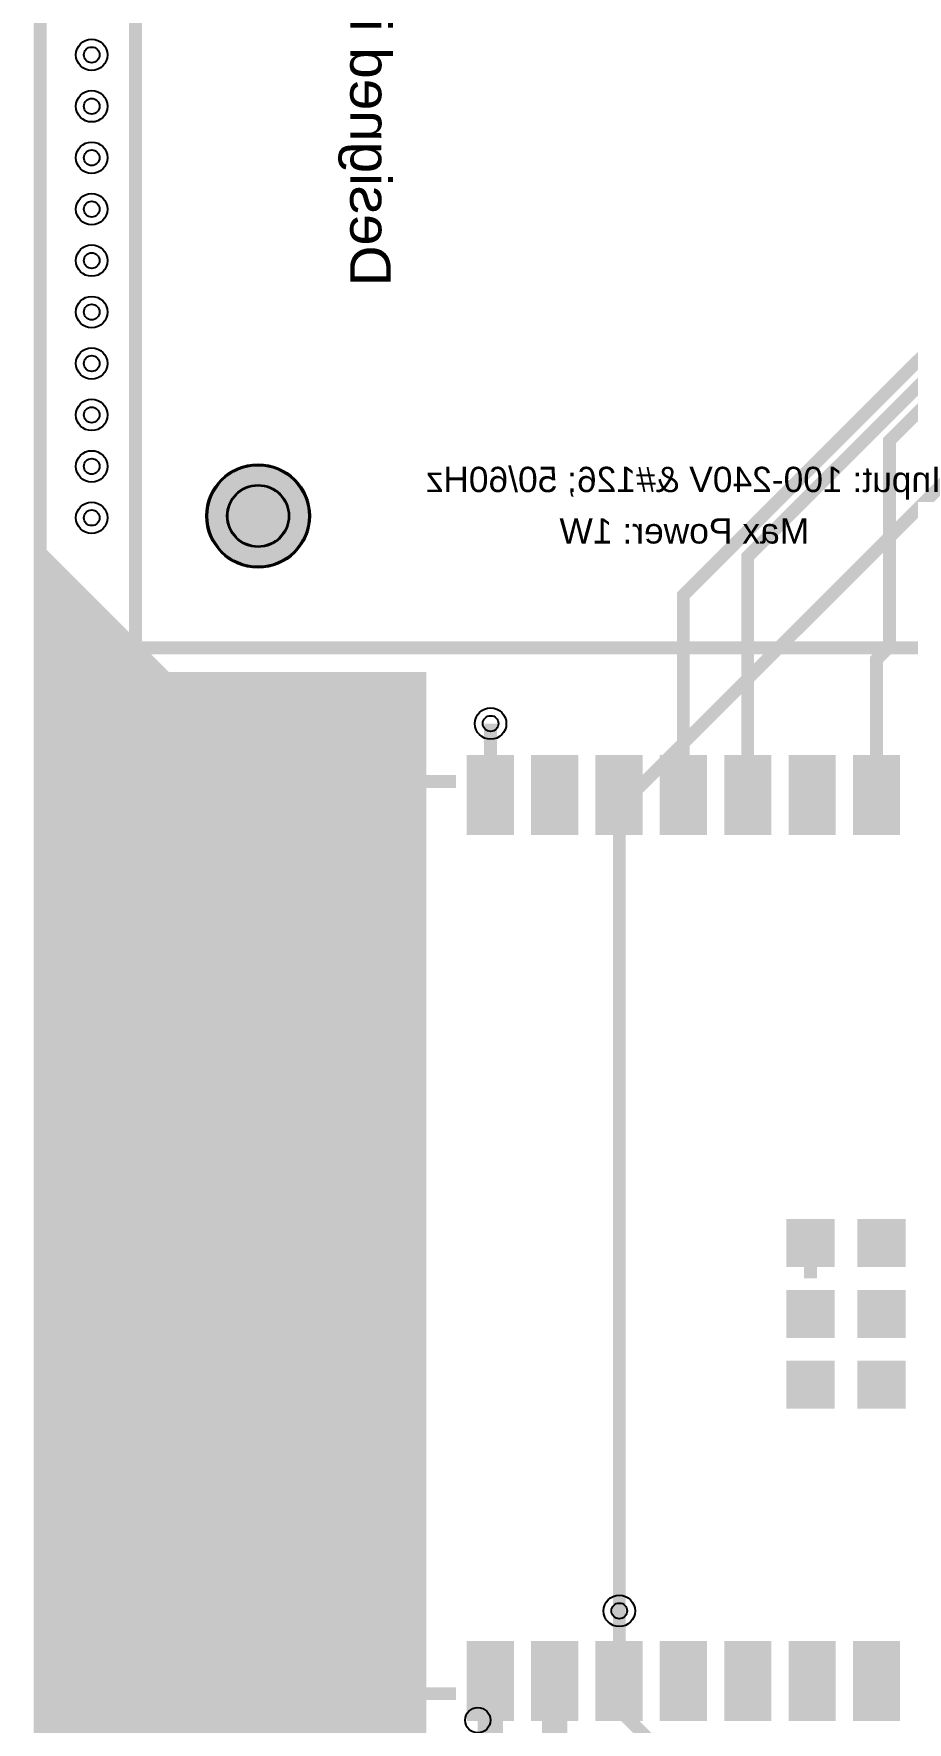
# Model space of a CAD drawing. Header units: millimetres. Extents: x -0.5 to 50.1, y -88.1 to 1.1.
# Drawn here: x -0.13 to 17.11, y -70.53 to -37.18 of the extents above; entities that cross this region are included whole.
import ezdxf

# ---------------------------------------------------------------- set-up
doc = ezdxf.new("R2010")
doc.units = ezdxf.units.MM
for name, color, linetype, true_color in [('BoardOutLine', 7, 'Continuous', 0xff00ff), ('BottomLayer', 7, 'Continuous', 0x0000ff), ('BottomSilkLayer', 7, 'Continuous', 0x66cc33), ('BottomSolderMaskLayer', 7, 'Continuous', 0xaa00ff), ('Document', 7, 'Continuous', 0xffffff), ('Hole', 7, 'Continuous', 0x222222), ('Multi-Layer', 7, 'Continuous', 0xc0c0c0), ('TopLayer', 7, 'Continuous', 0xff0000), ('TopPasteMaskLayer', 7, 'Continuous', 0x808080), ('TopSilkLayer', 7, 'Continuous', 0xffcc00), ('TopSolderMaskLayer', 7, 'Continuous', 0x800080)]:
    doc.layers.add(name, color=color, linetype=linetype, true_color=true_color)
doc.styles.get("Standard").update_dxf_attribs({"font": 'arial.ttf'})

msp = doc.modelspace()

# ---------------------------------------------------------------- hatches: boundary and pattern name
at = {"layer": 'BottomSolderMaskLayer'}
msp.add_hatch(color=256, dxfattribs=at).paths.add_polyline_path([(3.275, -46.7, 1), (5.326, -46.7, 1)])
at = {"layer": 'Document'}
msp.add_hatch(color=256, dxfattribs=at).paths.add_polyline_path([(2.413, -68.199), (2.414, -68.216), (2.417, -68.232), (2.423, -68.248), (2.43, -68.263), (2.439, -68.276), (2.45, -68.289), (2.463, -68.3), (2.477, -68.309), (2.491, -68.316), (2.507, -68.322), (2.523, -68.325), (2.54, -68.326), (6.223, -68.326), (6.24, -68.325), (6.256, -68.322), (6.272, -68.316), (6.287, -68.309), (6.3, -68.3), (6.313, -68.289), (6.324, -68.276), (6.333, -68.263), (6.34, -68.248), (6.346, -68.232), (6.349, -68.216), (6.35, -68.199), (6.349, -68.182), (6.346, -68.166), (6.34, -68.15), (6.333, -68.136), (6.324, -68.122), (6.313, -68.109), (6.3, -68.098), (6.287, -68.089), (6.272, -68.082), (6.256, -68.076), (6.24, -68.073), (6.223, -68.072), (2.667, -68.072), (2.667, -66.04), (4.699, -66.04), (4.716, -66.039), (4.732, -66.036), (4.748, -66.03), (4.763, -66.023), (4.776, -66.014), (4.789, -66.003), (4.8, -65.99), (4.809, -65.977), (4.816, -65.962), (4.822, -65.946), (4.825, -65.93), (4.826, -65.913), (4.826, -63.627), (4.825, -63.61), (4.822, -63.594), (4.816, -63.578), (4.809, -63.564), (4.8, -63.55), (4.789, -63.537), (4.776, -63.526), (4.763, -63.517), (4.748, -63.51), (4.732, -63.504), (4.716, -63.501), (4.699, -63.5), (2.667, -63.5), (2.667, -61.214), (4.699, -61.214), (4.716, -61.213), (4.732, -61.21), (4.748, -61.204), (4.763, -61.197), (4.776, -61.188), (4.789, -61.177), (4.8, -61.164), (4.809, -61.15), (4.816, -61.136), (4.822, -61.12), (4.825, -61.104), (4.826, -61.087), (4.826, -58.547), (4.825, -58.53), (4.822, -58.514), (4.816, -58.498), (4.809, -58.483), (4.8, -58.47), (4.789, -58.457), (4.776, -58.446), (4.763, -58.437), (4.748, -58.43), (4.732, -58.424), (4.716, -58.421), (4.699, -58.42), (2.667, -58.42), (2.667, -55.898), (2.667, -55.822), (7.425, -55.822), (7.441, -55.821), (7.458, -55.818), (7.473, -55.812), (7.488, -55.805), (7.502, -55.796), (7.514, -55.785), (7.525, -55.772), (7.535, -55.758), (7.542, -55.743), (7.547, -55.728), (7.551, -55.711), (7.552, -55.695), (7.551, -55.678), (7.547, -55.662), (7.542, -55.646), (7.535, -55.631), (7.525, -55.618), (7.514, -55.605), (7.502, -55.594), (7.488, -55.585), (7.473, -55.577), (7.458, -55.572), (7.441, -55.569), (7.425, -55.568), (2.667, -55.568), (2.667, -53.79), (7.425, -53.79), (7.441, -53.789), (7.458, -53.785), (7.473, -53.78), (7.488, -53.773), (7.502, -53.764), (7.514, -53.753), (7.525, -53.74), (7.535, -53.726), (7.542, -53.711), (7.547, -53.696), (7.551, -53.679), (7.552, -53.663), (7.551, -53.646), (7.547, -53.63), (7.542, -53.614), (7.535, -53.599), (7.525, -53.585), (7.514, -53.573), (7.502, -53.562), (7.488, -53.553), (7.473, -53.545), (7.458, -53.54), (7.441, -53.537), (7.425, -53.536), (2.54, -53.536), (2.523, -53.537), (2.507, -53.54), (2.491, -53.545), (2.477, -53.553), (2.463, -53.562), (2.45, -53.573), (2.439, -53.585), (2.43, -53.599), (2.423, -53.614), (2.417, -53.63), (2.414, -53.646), (2.413, -53.663), (2.413, -55.695), (2.413, -55.898), (2.413, -58.547), (2.414, -58.564), (2.417, -58.58), (2.423, -58.596), (2.43, -58.61), (2.439, -58.624), (2.45, -58.637), (2.463, -58.648), (2.477, -58.657), (2.491, -58.664), (2.507, -58.67), (2.523, -58.673), (2.54, -58.674), (4.572, -58.674), (4.572, -60.96), (2.54, -60.96), (2.523, -60.961), (2.507, -60.964), (2.491, -60.97), (2.477, -60.977), (2.463, -60.986), (2.45, -60.997), (2.439, -61.01), (2.43, -61.023), (2.423, -61.038), (2.417, -61.054), (2.414, -61.07), (2.413, -61.087), (2.413, -63.627), (2.414, -63.644), (2.417, -63.66), (2.423, -63.676), (2.43, -63.691), (2.439, -63.704), (2.45, -63.717), (2.463, -63.728), (2.477, -63.737), (2.491, -63.744), (2.507, -63.75), (2.523, -63.753), (2.54, -63.754), (4.572, -63.754), (4.572, -65.786), (2.54, -65.786), (2.523, -65.787), (2.507, -65.79), (2.491, -65.796), (2.477, -65.803), (2.463, -65.812), (2.45, -65.823), (2.439, -65.836), (2.43, -65.85), (2.423, -65.864), (2.417, -65.88), (2.414, -65.896), (2.413, -65.913)])
at = {"layer": 'Multi-Layer'}
for points in [[(3.3, -46.7, 1), (5.3, -46.7, 1)], [(0, -47.244), (2.54, -49.784), (7.62, -49.784), (7.62, -52.07), (7.62, -69.85), (7.62, -72.136), (2.54, -72.136), (0, -74.676)]]:
    msp.add_hatch(color=256, dxfattribs=at).paths.add_polyline_path(points)
at = {"layer": 'TopLayer'}
for points in [[(9.335, -51.46), (9.335, -52.96), (8.435, -52.96), (8.435, -51.46)], [(10.605, -51.46), (10.605, -52.96), (9.705, -52.96), (9.705, -51.46)], [(11.875, -51.46), (11.875, -52.96), (10.975, -52.96), (10.975, -51.46)], [(13.145, -51.46), (13.145, -52.96), (12.245, -52.96), (12.245, -51.46)], [(14.415, -51.46), (14.415, -52.96), (13.515, -52.96), (13.515, -51.46)], [(15.685, -51.46), (15.685, -52.96), (14.785, -52.96), (14.785, -51.46)], [(16.955, -51.46), (16.955, -52.96), (16.055, -52.96), (16.055, -51.46)], [(15.655, -61.51), (14.755, -61.51), (14.755, -60.61), (15.655, -60.61)], [(17.055, -61.51), (16.155, -61.51), (16.155, -60.61), (17.055, -60.61)], [(15.655, -62.91), (14.755, -62.91), (14.755, -62.01), (15.655, -62.01)], [(17.055, -62.91), (16.155, -62.91), (16.155, -62.01), (17.055, -62.01)], [(15.655, -64.31), (14.755, -64.31), (14.755, -63.41), (15.655, -63.41)], [(17.055, -64.31), (16.155, -64.31), (16.155, -63.41), (17.055, -63.41)], [(8.435, -70.46), (8.435, -68.96), (9.335, -68.96), (9.335, -70.46)], [(9.705, -70.46), (9.705, -68.96), (10.605, -68.96), (10.605, -70.46)], [(10.975, -70.46), (10.975, -68.96), (11.875, -68.96), (11.875, -70.46)], [(12.245, -70.46), (12.245, -68.96), (13.145, -68.96), (13.145, -70.46)], [(13.515, -70.46), (13.515, -68.96), (14.415, -68.96), (14.415, -70.46)], [(14.785, -70.46), (14.785, -68.96), (15.685, -68.96), (15.685, -70.46)], [(16.055, -70.46), (16.055, -68.96), (16.955, -68.96), (16.955, -70.46)]]:
    msp.add_hatch(color=256, dxfattribs=at).paths.add_polyline_path(points)
at = {"layer": 'TopPasteMaskLayer'}
for points in [[(9.335, -51.46), (9.335, -52.96), (8.435, -52.96), (8.435, -51.46)], [(10.605, -51.46), (10.605, -52.96), (9.705, -52.96), (9.705, -51.46)], [(11.875, -51.46), (11.875, -52.96), (10.975, -52.96), (10.975, -51.46)], [(13.145, -51.46), (13.145, -52.96), (12.245, -52.96), (12.245, -51.46)], [(14.415, -51.46), (14.415, -52.96), (13.515, -52.96), (13.515, -51.46)], [(15.685, -51.46), (15.685, -52.96), (14.785, -52.96), (14.785, -51.46)], [(16.955, -51.46), (16.955, -52.96), (16.055, -52.96), (16.055, -51.46)], [(15.655, -61.51), (14.755, -61.51), (14.755, -60.61), (15.655, -60.61)], [(17.055, -61.51), (16.155, -61.51), (16.155, -60.61), (17.055, -60.61)], [(15.655, -62.91), (14.755, -62.91), (14.755, -62.01), (15.655, -62.01)], [(17.055, -62.91), (16.155, -62.91), (16.155, -62.01), (17.055, -62.01)], [(15.655, -64.31), (14.755, -64.31), (14.755, -63.41), (15.655, -63.41)], [(17.055, -64.31), (16.155, -64.31), (16.155, -63.41), (17.055, -63.41)], [(8.435, -70.46), (8.435, -68.96), (9.335, -68.96), (9.335, -70.46)], [(9.705, -70.46), (9.705, -68.96), (10.605, -68.96), (10.605, -70.46)], [(10.975, -70.46), (10.975, -68.96), (11.875, -68.96), (11.875, -70.46)], [(12.245, -70.46), (12.245, -68.96), (13.145, -68.96), (13.145, -70.46)], [(13.515, -70.46), (13.515, -68.96), (14.415, -68.96), (14.415, -70.46)], [(14.785, -70.46), (14.785, -68.96), (15.685, -68.96), (15.685, -70.46)], [(16.055, -70.46), (16.055, -68.96), (16.955, -68.96), (16.955, -70.46)]]:
    msp.add_hatch(color=256, dxfattribs=at).paths.add_polyline_path(points)
at = {"layer": 'TopSolderMaskLayer'}
for points in [[(3.275, -46.7, 1), (5.326, -46.7, 1)], [(9.35, -51.418), (9.35, -53.002), (8.42, -53.002), (8.42, -51.418)], [(10.62, -51.418), (10.62, -53.002), (9.69, -53.002), (9.69, -51.418)], [(11.89, -51.418), (11.89, -53.002), (10.96, -53.002), (10.96, -51.418)], [(13.16, -51.418), (13.16, -53.002), (12.23, -53.002), (12.23, -51.418)], [(14.43, -51.418), (14.43, -53.002), (13.5, -53.002), (13.5, -51.418)], [(15.7, -51.418), (15.7, -53.002), (14.77, -53.002), (14.77, -51.418)], [(16.97, -51.418), (16.97, -53.002), (16.04, -53.002), (16.04, -51.418)], [(15.681, -61.536), (14.73, -61.536), (14.73, -60.585), (15.681, -60.585)], [(17.081, -61.536), (16.13, -61.536), (16.13, -60.585), (17.081, -60.585)], [(15.681, -62.936), (14.73, -62.936), (14.73, -61.985), (15.681, -61.985)], [(17.081, -62.936), (16.13, -62.936), (16.13, -61.985), (17.081, -61.985)], [(15.681, -64.335), (14.73, -64.335), (14.73, -63.385), (15.681, -63.385)], [(17.081, -64.335), (16.13, -64.335), (16.13, -63.385), (17.081, -63.385)], [(8.42, -70.502), (8.42, -68.918), (9.35, -68.918), (9.35, -70.502)], [(9.69, -70.502), (9.69, -68.918), (10.62, -68.918), (10.62, -70.502)], [(10.96, -70.502), (10.96, -68.918), (11.89, -68.918), (11.89, -70.502)], [(12.23, -70.502), (12.23, -68.918), (13.16, -68.918), (13.16, -70.502)], [(13.5, -70.502), (13.5, -68.918), (14.43, -68.918), (14.43, -70.502)], [(14.77, -70.502), (14.77, -68.918), (15.7, -68.918), (15.7, -70.502)], [(16.04, -70.502), (16.04, -68.918), (16.97, -68.918), (16.97, -70.502)]]:
    msp.add_hatch(color=256, dxfattribs=at).paths.add_polyline_path(points)

# ---------------------------------------------------------------- linework, layer by layer
at = {"layer": 'BoardOutLine', "const_width": 0.254}
msp.add_lwpolyline([(0, -87), (0, 0)], dxfattribs=at)
at = {"layer": 'BottomLayer', "const_width": 0.254}
msp.add_lwpolyline([(11.43, -68.326), (11.43, -52.451), (18.796, -45.085)], dxfattribs=at)
at = {"layer": 'BottomSolderMaskLayer'}
for centre, radius in [((4.3, -46.7), 1.025), ((4.301, -46.7), 0.615)]:
    msp.add_circle(centre, radius, dxfattribs=at)
at = {"layer": 'Document'}
msp.add_circle((8.636, -70.485), 0.25, dxfattribs=at)
at = {"layer": 'Hole'}
for centre in [(1.016, -37.592), (1.016, -38.608), (1.016, -39.624), (1.016, -40.64), (1.016, -41.656), (1.016, -42.672), (1.016, -43.688), (1.016, -44.704), (1.016, -45.72), (1.016, -46.736), (8.89, -50.8), (11.43, -68.326)]:
    msp.add_circle(centre, 0.155, dxfattribs=at)
at = {"layer": 'Multi-Layer'}
for centre, radius in [((1.016, -37.592), 0.31), ((1.016, -38.608), 0.31), ((1.016, -39.624), 0.31), ((1.016, -40.64), 0.31), ((1.016, -41.656), 0.31), ((1.016, -42.672), 0.31), ((1.016, -43.688), 0.31), ((1.016, -44.704), 0.31), ((1.016, -45.72), 0.31), ((4.3, -46.7), 1), ((4.301, -46.7), 0.6), ((1.016, -46.736), 0.31), ((8.89, -50.8), 0.31), ((11.43, -68.326), 0.31)]:
    msp.add_circle(centre, radius, dxfattribs=at)
at = {"layer": 'TopLayer'}
for points, const_width in [([(12.695, -52.21), (12.695, -48.265), (24.003, -36.957), (31.623, -36.957), (32.893, -35.687), (41.402, -35.687), (41.783, -35.306)], 0.254), ([(13.965, -52.21), (13.965, -47.503), (24.13, -37.338), (24.384, -37.338)], 0.254), ([(25.781, -40.386), (21.59, -40.386), (16.764, -45.212), (16.764, -49.276), (16.505, -49.535), (16.505, -52.21)], 0.254), ([(8.89, -50.8), (8.885, -52.21)], 0.254), ([(15.205, -61.76), (15.205, -61.06)], 0.254), ([(11.425, -69.71), (11.43, -69.705), (11.43, -68.326)], 0.254), ([(9.232, -71.628), (8.885, -71.281), (8.885, -69.71)], 0.5), ([(10.072, -71.628), (10.155, -71.545), (10.155, -69.71)], 0.5), ([(12.775, -71.628), (11.425, -70.278), (11.425, -69.71)], 0.254)]:
    msp.add_lwpolyline(points, dxfattribs=dict(at, const_width=const_width))
at = {"layer": 'TopSilkLayer', "const_width": 0.254}
msp.add_lwpolyline([(22.201, -14.76), (22.201, -49.304), (1.881, -49.304), (1.881, -14.76), (22.201, -14.76)], close=True, dxfattribs=at)
for points in [[(1.385, -51.96), (1.385, -69.96)], [(8.204, -51.943), (1.397, -51.943)], [(7.425, -69.96), (7.425, -51.943)], [(7.425, -53.663), (2.54, -53.663), (2.54, -55.898)], [(7.425, -55.695), (2.54, -55.695), (2.54, -58.547), (4.699, -58.547), (4.699, -61.087), (2.54, -61.087), (2.54, -63.627), (4.699, -63.627), (4.699, -65.913), (2.54, -65.913), (2.54, -68.199), (6.223, -68.199)], [(1.385, -69.96), (8.204, -69.96)]]:
    msp.add_lwpolyline(points, dxfattribs=at)
at = {"layer": 'TopSolderMaskLayer'}
for centre, radius in [((4.3, -46.7), 1.025), ((4.301, -46.7), 0.615)]:
    msp.add_circle(centre, radius, dxfattribs=at)

# ---------------------------------------------------------------- texts
at = {"layer": 'BottomSilkLayer', "text_generation_flag": 2}
msp.add_text('Designed in ITALY', height=0.8, rotation=270, dxfattribs=at).set_placement((6.119, -42.164))
for s, p in [('Input: 100-240V &#126; 50/60Hz', (17.78, -46.228)), ('Max Power: 1W', (15.178, -47.244))]:
    msp.add_text(s, height=0.5, dxfattribs=at).set_placement(p)

doc.saveas('drawing.dxf')
